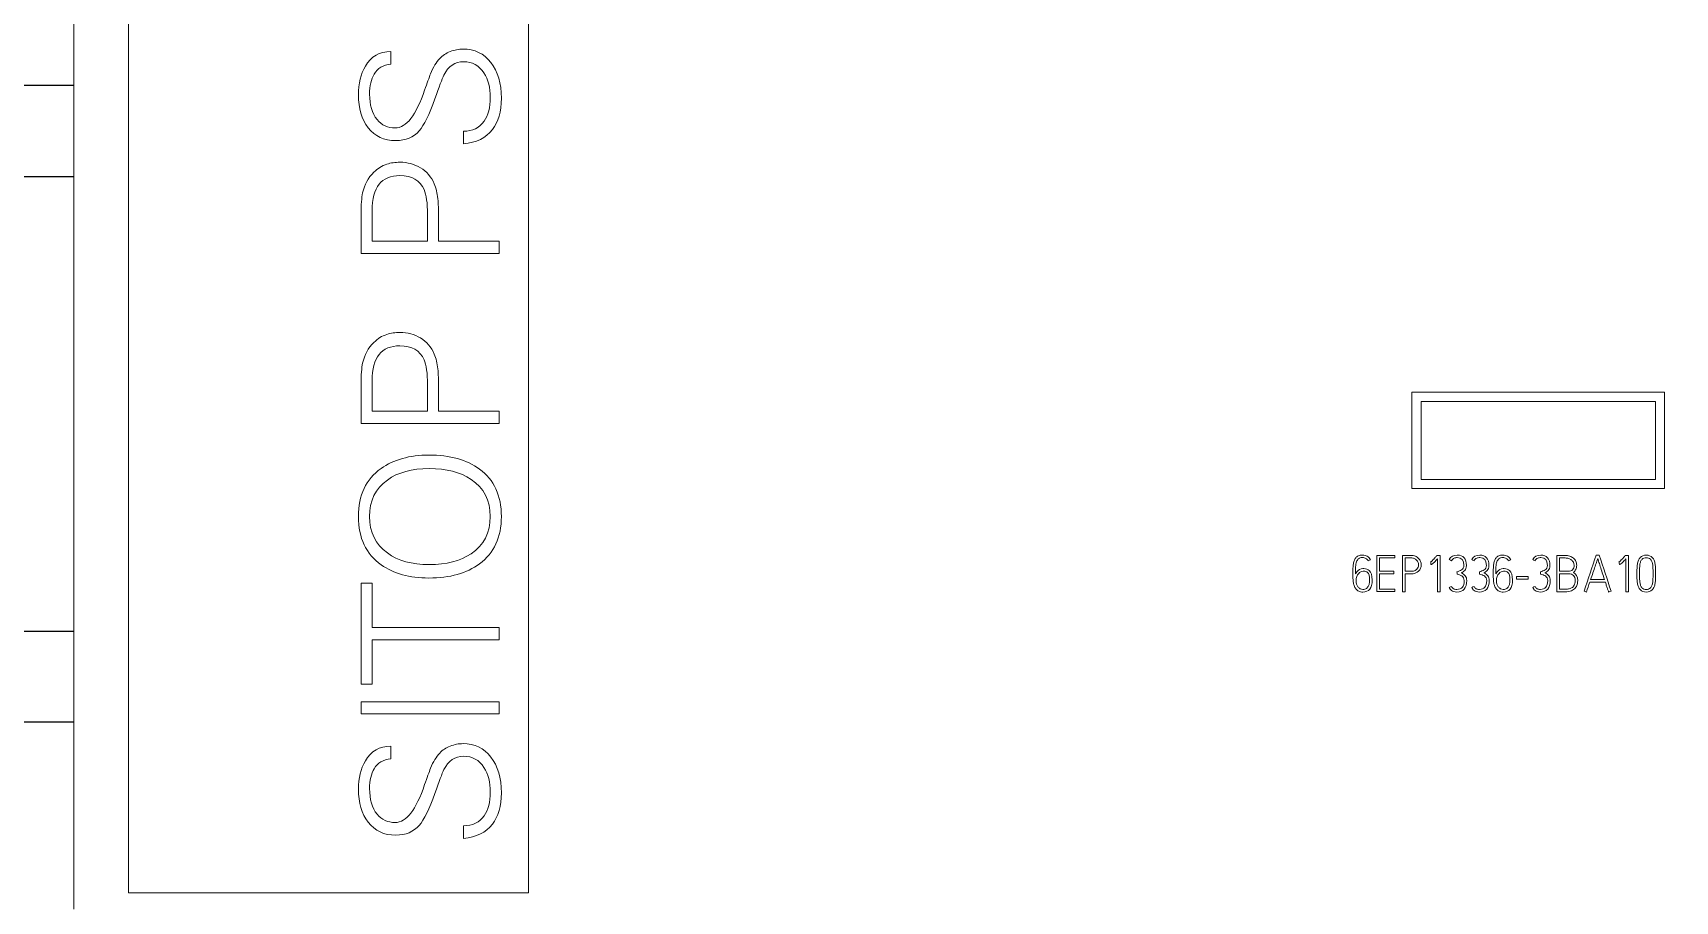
# Model space of a CAD drawing. Header units: millimetres. Extents: x 42151 to 59780, y 37376 to 44547.
# Drawn here: x 47892.2 to 47982.5, y 43482.4 to 43530.1 of the extents above; entities that cross this region are included whole.
import ezdxf

# ---------------------------------------------------------------- set-up
doc = ezdxf.new("R2010")
doc.units = ezdxf.units.MM
doc.set_wipeout_variables(frame=1)
doc.layers.add('000-PI-Oprema', color=30, linetype='Continuous', lineweight=5)
doc.layers.add('004-PI-DIN Šina', color=3, linetype='Continuous')

# ---------------------------------------------------------------- blocks, each defined once
blk = doc.blocks.new('*U134')
at = {"layer": '004-PI-DIN Šina'}
blk.add_lwpolyline([(610, -17.5), (610, 17.5), (0, 17.5), (0, -17.5)], close=True, dxfattribs=at)
for points in [[(0, 12.5), (610, 12.5)], [(0, -12.5), (610, -12.5)]]:
    blk.add_lwpolyline(points, dxfattribs=at)
blk = doc.blocks.new('6EP1336-3BA10_SITOP PSU8200 20 A')
blk.add_wipeout([(0, 125), (90, 125), (90, 0), (77.6, 0), (77.6, -5.35), (28.27, -5.35), (28.27, -8.9), (12.24, -8.9), (12.24, 0), (2.933, 0), (0, 0)])
at = {"layer": '000-PI-Oprema'}
for p, q in [((0, 121.75), (0, 34.7)), ((3, 120.5), (3, 35.6)), ((25, 35.6), (25, 120.5)), ((73.6, 57.832), (73.6, 63.132)), ((73.6, 63.132), (87.5, 63.132)), ((74.1, 58.332), (74.1, 62.632)), ((74.1, 62.632), (87, 62.632)), ((87, 62.632), (87, 58.332)), ((87.5, 63.132), (87.5, 57.832)), ((87.5, 57.832), (73.6, 57.832)), ((87, 58.332), (74.1, 58.332)), ((3, 35.6), (25, 35.6)), ((3, 35.6), (25, 35.6))]:
    blk.add_line(p, q, dxfattribs=at)
for points, knots in [([(17.433, 81.864), (16.816, 81.864), (16.349, 81.594), (15.782, 80.626), (15.654, 80.102), (15.654, 78.749), (15.835, 78.146), (16.556, 77.204), (17.061, 76.97), (18.254, 76.97), (18.685, 77.149), (19.269, 77.815), (19.555, 78.402), (19.863, 79.266)], [0, 0, 0, 0, 0.192728, 0.192728, 0.345827, 0.345827, 0.528588, 0.528588, 0.711712, 0.711712, 0.866957, 0.866957, 1, 1, 1, 1]), ([(20.127, 81.484), (19.938, 81.288), (19.769, 81.008), (19.537, 80.432), (19.429, 80.135), (18.821, 78.362), (18.292, 77.664), (17.261, 77.664), (16.928, 77.818), (16.4, 78.463), (16.265, 78.93), (16.265, 79.983), (16.349, 80.349), (16.714, 80.944), (17.018, 81.128), (17.433, 81.17)], [0, 0, 0, 0, 0.10982, 0.10982, 0.17369, 0.17369, 0.402169, 0.402169, 0.555677, 0.555677, 0.722977, 0.722977, 0.85034, 0.85034, 1, 1, 1, 1]), ([(23.02, 77.57), (23.352, 77.992), (23.516, 78.566), (23.516, 80.118), (23.323, 80.773), (22.552, 81.756), (22.043, 82.001), (21.172, 82.001), (20.937, 81.955), (20.466, 81.773), (20.274, 81.646), (20.127, 81.484)], [0, 0, 0, 0, 0.244028, 0.244028, 0.518319, 0.518319, 0.79261, 0.79261, 0.896305, 0.896305, 1, 1, 1, 1]), ([(20.358, 80.571), (20.597, 81.062), (20.958, 81.307), (21.92, 81.307), (22.292, 81.101), (22.788, 80.327), (22.905, 79.879), (22.905, 78.79), (22.793, 78.356), (22.315, 77.669), (21.937, 77.485), (21.432, 77.485)], [0, 0, 0, 0, 0.213732, 0.213732, 0.42491, 0.42491, 0.607878, 0.607878, 0.792799, 0.792799, 1, 1, 1, 1]), ([(16.505, 75.231), (16.189, 74.923), (15.983, 74.543), (15.83, 73.842), (15.8, 73.443), (15.8, 72.187), (15.8, 71.478), (15.8, 70.769)], [0, 0, 0, 0, 0.436534, 0.436534, 0.682096, 0.682096, 1, 1, 1, 1]), ([(16.411, 71.444), (16.411, 71.998), (16.411, 72.553), (16.411, 73.767), (16.538, 74.254), (17.044, 74.884), (17.425, 75.043), (18.597, 75.043), (19.038, 74.786), (19.39, 73.987), (19.453, 73.535), (19.453, 72.426), (19.453, 71.935), (19.453, 71.444)], [0, 0, 0, 0, 0.154903, 0.154903, 0.339064, 0.339064, 0.523912, 0.523912, 0.761574, 0.761574, 0.894524, 0.894524, 1, 1, 1, 1]), ([(19.821, 74.59), (19.661, 74.975), (19.41, 75.27), (18.729, 75.678), (18.352, 75.779), (17.67, 75.779), (17.433, 75.744), (16.947, 75.581), (16.71, 75.436), (16.505, 75.231)], [0, 0, 0, 0, 0.287886, 0.287886, 0.575057, 0.575057, 0.760717, 0.760717, 1, 1, 1, 1]), ([(20.064, 71.444), (20.064, 71.928), (20.064, 72.412), (20.064, 73.177), (20.05, 73.47), (19.992, 74.079), (19.927, 74.351), (19.821, 74.59)], [0, 0, 0, 0, 0.462318, 0.462318, 0.731237, 0.731237, 1, 1, 1, 1]), ([(19.821, 65.232), (19.661, 65.617), (19.41, 65.912), (18.729, 66.32), (18.352, 66.421), (17.67, 66.421), (17.433, 66.386), (16.947, 66.223), (16.71, 66.078), (16.505, 65.874)], [0, 0, 0, 0, 0.287886, 0.287886, 0.575057, 0.575057, 0.760717, 0.760717, 1, 1, 1, 1]), ([(16.505, 65.874), (16.189, 65.565), (15.983, 65.186), (15.83, 64.484), (15.8, 64.085), (15.8, 62.829), (15.8, 62.12), (15.8, 61.412)], [0, 0, 0, 0, 0.436534, 0.436534, 0.682096, 0.682096, 1, 1, 1, 1]), ([(16.411, 62.086), (16.411, 62.641), (16.411, 63.195), (16.411, 64.409), (16.538, 64.896), (17.044, 65.526), (17.425, 65.685), (18.597, 65.685), (19.038, 65.428), (19.39, 64.629), (19.453, 64.177), (19.453, 63.068), (19.453, 62.577), (19.453, 62.086)], [0, 0, 0, 0, 0.154903, 0.154903, 0.339064, 0.339064, 0.523912, 0.523912, 0.761574, 0.761574, 0.894524, 0.894524, 1, 1, 1, 1]), ([(20.064, 62.086), (20.064, 62.57), (20.064, 63.054), (20.064, 63.819), (20.05, 64.112), (19.992, 64.721), (19.927, 64.993), (19.821, 65.232)], [0, 0, 0, 0, 0.462318, 0.462318, 0.731237, 0.731237, 1, 1, 1, 1]), ([(22.317, 53.696), (23.117, 54.286), (23.516, 55.153), (23.516, 57.447), (23.117, 58.318), (21.62, 59.418), (20.692, 59.675), (18.468, 59.675), (17.591, 59.43), (16.895, 58.939)], [0, 0, 0, 0, 0.271631, 0.271631, 0.545094, 0.545094, 0.783191, 0.783191, 1, 1, 1, 1]), ([(16.895, 58.939), (16.065, 58.353), (15.654, 57.468), (15.654, 55.116), (16.072, 54.234), (17.588, 53.162), (18.46, 52.917), (20.684, 52.917), (21.615, 53.177), (22.317, 53.696)], [0, 0, 0, 0, 0.268858, 0.268858, 0.539484, 0.539484, 0.760564, 0.760564, 1, 1, 1, 1]), ([(17.244, 54.295), (16.592, 54.768), (16.265, 55.433), (16.265, 57.167), (16.59, 57.836), (17.827, 58.726), (18.595, 58.939), (20.488, 58.939), (21.257, 58.738), (21.852, 58.339)], [0, 0, 0, 0, 0.263143, 0.263143, 0.528635, 0.528635, 0.765758, 0.765758, 1, 1, 1, 1]), ([(21.852, 58.339), (22.554, 57.869), (22.905, 57.188), (22.905, 55.406), (22.554, 54.723), (21.251, 53.85), (20.482, 53.654), (18.601, 53.654), (17.833, 53.867), (17.244, 54.295)], [0, 0, 0, 0, 0.269007, 0.269007, 0.537433, 0.537433, 0.767295, 0.767295, 1, 1, 1, 1]), ([(70.355, 53.405), (70.353, 53.322), (70.352, 53.238), (70.352, 53.089), (70.353, 53.017), (70.357, 52.866), (70.362, 52.79), (70.383, 52.641), (70.399, 52.569), (70.444, 52.432), (70.475, 52.372), (70.556, 52.266), (70.608, 52.224), (70.734, 52.161), (70.811, 52.145), (71.065, 52.145), (71.19, 52.199), (71.367, 52.414), (71.412, 52.581), (71.412, 53.053), (71.356, 53.226), (71.171, 53.4), (71.073, 53.435), (70.951, 53.435)], [0, 0, 0, 0, 0.091329, 0.091329, 0.163947, 0.163947, 0.236945, 0.236945, 0.309557, 0.309557, 0.381653, 0.381653, 0.45375, 0.45375, 0.52566, 0.52566, 0.650558, 0.650558, 0.775688, 0.775688, 0.90998, 0.90998, 1, 1, 1, 1]), ([(71.323, 53.923), (71.28, 54.005), (71.22, 54.068), (71.065, 54.157), (70.977, 54.179), (70.79, 54.179), (70.716, 54.165), (70.596, 54.11), (70.546, 54.072), (70.468, 53.975), (70.438, 53.919), (70.395, 53.789), (70.381, 53.719), (70.362, 53.567), (70.356, 53.488), (70.355, 53.405)], [0, 0, 0, 0, 0.154506, 0.154506, 0.308664, 0.308664, 0.448109, 0.448109, 0.586777, 0.586777, 0.72417, 0.72417, 0.862085, 0.862085, 1, 1, 1, 1]), ([(70.493, 53.155), (70.493, 53.296), (70.497, 53.42), (70.51, 53.639), (70.526, 53.731), (70.577, 53.883), (70.616, 53.941), (70.718, 54.02), (70.788, 54.04), (70.949, 54.04), (71.012, 54.024), (71.123, 53.961), (71.166, 53.916), (71.195, 53.857)], [0, 0, 0, 0, 0.180033, 0.180033, 0.360065, 0.360065, 0.539529, 0.539529, 0.719689, 0.719689, 0.859455, 0.859455, 1, 1, 1, 1]), ([(73.788, 54.116), (73.717, 54.146), (73.635, 54.162), (73.389, 54.162), (73.236, 54.162), (73.082, 54.162)], [0, 0, 0, 0, 0.376445, 0.376445, 1, 1, 1, 1]), ([(73.223, 53.144), (73.33, 53.144), (73.436, 53.144), (73.718, 53.144), (73.859, 53.195), (74.012, 53.343), (74.048, 53.395), (74.096, 53.514), (74.108, 53.576), (74.108, 53.705), (74.096, 53.769), (74.048, 53.892), (74.013, 53.948), (73.918, 54.046), (73.859, 54.085), (73.788, 54.116)], [0, 0, 0, 0, 0.155477, 0.155477, 0.412756, 0.412756, 0.530021, 0.530021, 0.647981, 0.647981, 0.765204, 0.765204, 0.883097, 0.883097, 1, 1, 1, 1]), ([(73.223, 54.02), (73.33, 54.02), (73.436, 54.02), (73.613, 54.02), (73.675, 54.009), (73.78, 53.965), (73.824, 53.936), (73.896, 53.864), (73.923, 53.823), (73.958, 53.732), (73.967, 53.686), (73.967, 53.596), (73.959, 53.552), (73.926, 53.467), (73.9, 53.43), (73.829, 53.363), (73.785, 53.336), (73.68, 53.296), (73.616, 53.285), (73.436, 53.285), (73.33, 53.285), (73.223, 53.285)], [0, 0, 0, 0, 0.138437, 0.138437, 0.229965, 0.229965, 0.322093, 0.322093, 0.414221, 0.414221, 0.507071, 0.507071, 0.597457, 0.597457, 0.688595, 0.688595, 0.779179, 0.779179, 0.869764, 0.869764, 1, 1, 1, 1]), ([(74.952, 54.129), (74.919, 54.092), (74.884, 54.054), (74.814, 53.978), (74.781, 53.944), (74.72, 53.881), (74.693, 53.854), (74.645, 53.812), (74.628, 53.799), (74.619, 53.793)], [0, 0, 0, 0, 0.246301, 0.246301, 0.49535, 0.49535, 0.747675, 0.747675, 1, 1, 1, 1]), ([(74.673, 53.662), (74.685, 53.666), (74.704, 53.679), (74.756, 53.721), (74.79, 53.753), (74.877, 53.84), (74.935, 53.901), (75.007, 53.979)], [0, 0, 0, 0, 0.329547, 0.329547, 0.664773, 0.664773, 1, 1, 1, 1]), ([(75.146, 54.151), (75.123, 54.151), (75.1, 54.151), (75.042, 54.151), (75.006, 54.151), (74.971, 54.151)], [0, 0, 0, 0, 0.395349, 0.395349, 1, 1, 1, 1]), ([(75.779, 53.865), (75.797, 53.902), (75.819, 53.932), (75.869, 53.978), (75.895, 53.996), (75.951, 54.02), (75.979, 54.028), (76.009, 54.033)], [0, 0, 0, 0, 0.333311, 0.333311, 0.663719, 0.663719, 1, 1, 1, 1]), ([(76.009, 54.033), (76.039, 54.038), (76.067, 54.04), (76.335, 54.04), (76.456, 53.897), (76.456, 53.549), (76.444, 53.499), (76.398, 53.421), (76.368, 53.389), (76.296, 53.339), (76.255, 53.32), (76.164, 53.29), (76.12, 53.276), (76.076, 53.263)], [0, 0, 0, 0, 0.059158, 0.059158, 0.56586, 0.56586, 0.674388, 0.674388, 0.782915, 0.782915, 0.890874, 0.890874, 1, 1, 1, 1]), ([(76.314, 53.199), (76.347, 53.216), (76.381, 53.235), (76.447, 53.277), (76.477, 53.304), (76.533, 53.367), (76.555, 53.404), (76.589, 53.491), (76.597, 53.545), (76.597, 53.793), (76.553, 53.933), (76.38, 54.129), (76.256, 54.179), (76.095, 54.179)], [0, 0, 0, 0, 0.104207, 0.104207, 0.209327, 0.209327, 0.313022, 0.313022, 0.416716, 0.416716, 0.708358, 0.708358, 1, 1, 1, 1]), ([(77.019, 53.865), (77.037, 53.902), (77.059, 53.932), (77.109, 53.978), (77.135, 53.996), (77.191, 54.02), (77.219, 54.028), (77.249, 54.033)], [0, 0, 0, 0, 0.333311, 0.333311, 0.663719, 0.663719, 1, 1, 1, 1]), ([(77.249, 54.033), (77.279, 54.038), (77.307, 54.04), (77.575, 54.04), (77.696, 53.897), (77.696, 53.549), (77.684, 53.499), (77.638, 53.421), (77.608, 53.389), (77.536, 53.339), (77.495, 53.32), (77.405, 53.29), (77.36, 53.276), (77.316, 53.263)], [0, 0, 0, 0, 0.059158, 0.059158, 0.56586, 0.56586, 0.674388, 0.674388, 0.782915, 0.782915, 0.890874, 0.890874, 1, 1, 1, 1]), ([(77.554, 53.199), (77.588, 53.216), (77.621, 53.235), (77.687, 53.277), (77.718, 53.304), (77.773, 53.367), (77.796, 53.404), (77.829, 53.491), (77.837, 53.545), (77.837, 53.793), (77.794, 53.933), (77.62, 54.129), (77.496, 54.179), (77.335, 54.179)], [0, 0, 0, 0, 0.104207, 0.104207, 0.209327, 0.209327, 0.313022, 0.313022, 0.416716, 0.416716, 0.708358, 0.708358, 1, 1, 1, 1]), ([(78.076, 53.405), (78.074, 53.322), (78.073, 53.238), (78.073, 53.089), (78.074, 53.017), (78.078, 52.866), (78.083, 52.79), (78.104, 52.641), (78.12, 52.569), (78.164, 52.432), (78.196, 52.372), (78.277, 52.266), (78.329, 52.224), (78.455, 52.161), (78.532, 52.145), (78.786, 52.145), (78.911, 52.199), (79.088, 52.414), (79.132, 52.581), (79.132, 53.053), (79.077, 53.226), (78.892, 53.4), (78.794, 53.435), (78.672, 53.435)], [0, 0, 0, 0, 0.091329, 0.091329, 0.163947, 0.163947, 0.236945, 0.236945, 0.309557, 0.309557, 0.381653, 0.381653, 0.45375, 0.45375, 0.52566, 0.52566, 0.650558, 0.650558, 0.775688, 0.775688, 0.90998, 0.90998, 1, 1, 1, 1]), ([(79.043, 53.923), (79.001, 54.005), (78.941, 54.068), (78.786, 54.157), (78.698, 54.179), (78.511, 54.179), (78.436, 54.165), (78.316, 54.11), (78.267, 54.072), (78.189, 53.975), (78.159, 53.919), (78.116, 53.789), (78.102, 53.719), (78.083, 53.567), (78.077, 53.488), (78.076, 53.405)], [0, 0, 0, 0, 0.154506, 0.154506, 0.308664, 0.308664, 0.448109, 0.448109, 0.586777, 0.586777, 0.72417, 0.72417, 0.862085, 0.862085, 1, 1, 1, 1]), ([(78.214, 53.155), (78.214, 53.296), (78.217, 53.42), (78.23, 53.639), (78.247, 53.731), (78.298, 53.883), (78.337, 53.941), (78.439, 54.02), (78.509, 54.04), (78.67, 54.04), (78.733, 54.024), (78.844, 53.961), (78.887, 53.916), (78.916, 53.857)], [0, 0, 0, 0, 0.180033, 0.180033, 0.360065, 0.360065, 0.539529, 0.539529, 0.719689, 0.719689, 0.859455, 0.859455, 1, 1, 1, 1]), ([(80.373, 53.865), (80.392, 53.902), (80.413, 53.932), (80.463, 53.978), (80.49, 53.996), (80.545, 54.02), (80.574, 54.028), (80.603, 54.033)], [0, 0, 0, 0, 0.333311, 0.333311, 0.663719, 0.663719, 1, 1, 1, 1]), ([(80.603, 54.033), (80.633, 54.038), (80.662, 54.04), (80.93, 54.04), (81.05, 53.897), (81.05, 53.549), (81.039, 53.499), (80.992, 53.421), (80.963, 53.389), (80.89, 53.339), (80.85, 53.32), (80.759, 53.29), (80.714, 53.276), (80.67, 53.263)], [0, 0, 0, 0, 0.059158, 0.059158, 0.56586, 0.56586, 0.674388, 0.674388, 0.782915, 0.782915, 0.890874, 0.890874, 1, 1, 1, 1]), ([(80.909, 53.199), (80.942, 53.216), (80.975, 53.235), (81.041, 53.277), (81.072, 53.304), (81.128, 53.367), (81.15, 53.404), (81.183, 53.491), (81.191, 53.545), (81.191, 53.793), (81.148, 53.933), (80.974, 54.129), (80.85, 54.179), (80.69, 54.179)], [0, 0, 0, 0, 0.104207, 0.104207, 0.209327, 0.209327, 0.313022, 0.313022, 0.416716, 0.416716, 0.708358, 0.708358, 1, 1, 1, 1]), ([(82.28, 54.119), (82.202, 54.146), (82.115, 54.159), (81.873, 54.159), (81.725, 54.159), (81.577, 54.159)], [0, 0, 0, 0, 0.389262, 0.389262, 1, 1, 1, 1]), ([(81.718, 54.018), (81.819, 54.018), (81.92, 54.018), (82.095, 54.018), (82.162, 54.008), (82.284, 53.969), (82.337, 53.942), (82.382, 53.907)], [0, 0, 0, 0, 0.405955, 0.405955, 0.703873, 0.703873, 1, 1, 1, 1]), ([(82.382, 53.907), (82.426, 53.871), (82.46, 53.829), (82.508, 53.731), (82.52, 53.677), (82.52, 53.515), (82.492, 53.433), (82.379, 53.315), (82.302, 53.285), (82.042, 53.285), (81.88, 53.285), (81.718, 53.285)], [0, 0, 0, 0, 0.120276, 0.120276, 0.23975, 0.23975, 0.448419, 0.448419, 0.656341, 0.656341, 1, 1, 1, 1]), ([(82.479, 53.227), (82.536, 53.27), (82.581, 53.324), (82.646, 53.455), (82.662, 53.531), (82.662, 53.698), (82.646, 53.771), (82.583, 53.904), (82.539, 53.961), (82.426, 54.055), (82.359, 54.092), (82.28, 54.119)], [0, 0, 0, 0, 0.21165, 0.21165, 0.42225, 0.42225, 0.615136, 0.615136, 0.807568, 0.807568, 1, 1, 1, 1]), ([(83.43, 52.83), (83.471, 52.952), (83.512, 53.077), (83.597, 53.33), (83.637, 53.448), (83.711, 53.664), (83.742, 53.757), (83.768, 53.836)], [0, 0, 0, 0, 0.332745, 0.332745, 0.665812, 0.665812, 1, 1, 1, 1]), ([(83.818, 53.987), (83.826, 53.965), (83.842, 53.914), (83.892, 53.757), (83.922, 53.664), (83.992, 53.447), (84.03, 53.33), (84.114, 53.077), (84.154, 52.952), (84.193, 52.83)], [0, 0, 0, 0, 0.249187, 0.249187, 0.49992, 0.49992, 0.750079, 0.750079, 1, 1, 1, 1]), ([(85.316, 54.129), (85.283, 54.092), (85.249, 54.054), (85.178, 53.978), (85.146, 53.944), (85.085, 53.881), (85.057, 53.854), (85.009, 53.812), (84.993, 53.799), (84.983, 53.793)], [0, 0, 0, 0, 0.246301, 0.246301, 0.49535, 0.49535, 0.747675, 0.747675, 1, 1, 1, 1]), ([(85.037, 53.662), (85.05, 53.666), (85.069, 53.679), (85.12, 53.721), (85.155, 53.753), (85.242, 53.84), (85.3, 53.901), (85.372, 53.979)], [0, 0, 0, 0, 0.329547, 0.329547, 0.664773, 0.664773, 1, 1, 1, 1]), ([(85.51, 54.151), (85.487, 54.151), (85.464, 54.151), (85.406, 54.151), (85.371, 54.151), (85.336, 54.151)], [0, 0, 0, 0, 0.395349, 0.395349, 1, 1, 1, 1]), ([(86.49, 54.173), (86.353, 54.173), (86.244, 54.132), (86.116, 54.005), (86.08, 53.951), (86.031, 53.829), (86.012, 53.761), (85.988, 53.613), (85.981, 53.533), (85.978, 53.361), (85.976, 53.27), (85.976, 53.164), (85.976, 53.154), (85.976, 53.048), (85.977, 52.957), (85.981, 52.787), (85.988, 52.707), (86.012, 52.559), (86.03, 52.492), (86.081, 52.37), (86.117, 52.316), (86.165, 52.27)], [0, 0, 0, 0, 0.177737, 0.177737, 0.278353, 0.278353, 0.379778, 0.379778, 0.481203, 0.481203, 0.583119, 0.583119, 0.594059, 0.594059, 0.695975, 0.695975, 0.797396, 0.797396, 0.898816, 0.898816, 1, 1, 1, 1]), ([(86.18, 52.503), (86.161, 52.556), (86.147, 52.617), (86.128, 52.75), (86.122, 52.822), (86.119, 52.977), (86.118, 53.059), (86.118, 53.154), (86.118, 53.164), (86.118, 53.263), (86.119, 53.346), (86.123, 53.502), (86.128, 53.573), (86.144, 53.707), (86.158, 53.766), (86.197, 53.87), (86.225, 53.914), (86.262, 53.951)], [0, 0, 0, 0, 0.13694, 0.13694, 0.273879, 0.273879, 0.410836, 0.410836, 0.427436, 0.427436, 0.570291, 0.570291, 0.713127, 0.713127, 0.856071, 0.856071, 1, 1, 1, 1]), ([(86.262, 53.951), (86.314, 54.005), (86.39, 54.031), (86.588, 54.031), (86.664, 54.005), (86.717, 53.951)], [0, 0, 0, 0, 0.505133, 0.505133, 1, 1, 1, 1]), ([(86.811, 52.27), (86.858, 52.316), (86.894, 52.37), (86.946, 52.492), (86.964, 52.559), (86.989, 52.707), (86.996, 52.787), (86.999, 52.957), (87, 53.048), (87, 53.154), (87, 53.164), (87, 53.27), (86.999, 53.361), (86.995, 53.533), (86.989, 53.613), (86.966, 53.761), (86.949, 53.829), (86.899, 53.951), (86.863, 54.005), (86.735, 54.132), (86.627, 54.173), (86.49, 54.173)], [0, 0, 0, 0, 0.101552, 0.101552, 0.203103, 0.203103, 0.304655, 0.304655, 0.406702, 0.406702, 0.417657, 0.417657, 0.519704, 0.519704, 0.621261, 0.621261, 0.722734, 0.722734, 0.823398, 0.823398, 1, 1, 1, 1]), ([(86.717, 53.951), (86.752, 53.914), (86.78, 53.87), (86.821, 53.766), (86.835, 53.707), (86.852, 53.574), (86.857, 53.502), (86.86, 53.346), (86.861, 53.263), (86.861, 53.164), (86.861, 53.154), (86.861, 53.059), (86.861, 52.977), (86.857, 52.822), (86.851, 52.75), (86.833, 52.617), (86.818, 52.556), (86.777, 52.45), (86.748, 52.404), (86.66, 52.315), (86.586, 52.289), (86.49, 52.289)], [0, 0, 0, 0, 0.108191, 0.108191, 0.215649, 0.215649, 0.323026, 0.323026, 0.430417, 0.430417, 0.442896, 0.442896, 0.545853, 0.545853, 0.648798, 0.648798, 0.751742, 0.751742, 0.855373, 0.855373, 1, 1, 1, 1]), ([(70.553, 52.584), (70.536, 52.637), (70.527, 52.689), (70.527, 52.795), (70.53, 52.843), (70.543, 52.929), (70.553, 52.966), (70.566, 53)], [0, 0, 0, 0, 0.309824, 0.309824, 0.654912, 0.654912, 1, 1, 1, 1]), ([(70.748, 52.33), (70.703, 52.359), (70.663, 52.395), (70.596, 52.482), (70.57, 52.53), (70.553, 52.584)], [0, 0, 0, 0, 0.5, 0.5, 1, 1, 1, 1]), ([(70.611, 53.09), (70.629, 53.117), (70.649, 53.143), (70.736, 53.245), (70.816, 53.285), (70.927, 53.292), (70.942, 53.293), (70.957, 53.294)], [0, 0, 0, 0, 0.23018, 0.23018, 0.897642, 0.897642, 1, 1, 1, 1]), ([(70.957, 53.294), (71.038, 53.294), (71.103, 53.272), (71.231, 53.154), (71.27, 53.014), (71.27, 52.764), (71.267, 52.712), (71.252, 52.594), (71.236, 52.537), (71.185, 52.428), (71.149, 52.382), (71.101, 52.343)], [0, 0, 0, 0, 0.266877, 0.266877, 0.711236, 0.711236, 0.807148, 0.807148, 0.90371, 0.90371, 1, 1, 1, 1]), ([(75.651, 52.4), (75.664, 52.371), (75.681, 52.341), (75.721, 52.28), (75.748, 52.252), (75.815, 52.205), (75.855, 52.185), (75.947, 52.155), (76.003, 52.148), (76.245, 52.148), (76.38, 52.202), (76.567, 52.416), (76.614, 52.571), (76.614, 52.827), (76.607, 52.877), (76.579, 52.964), (76.56, 53.002), (76.509, 53.069), (76.478, 53.098), (76.402, 53.15), (76.36, 53.175), (76.314, 53.199)], [0, 0, 0, 0, 0.082933, 0.082933, 0.165865, 0.165865, 0.248798, 0.248798, 0.33086, 0.33086, 0.547024, 0.547024, 0.763594, 0.763594, 0.822976, 0.822976, 0.882358, 0.882358, 0.941393, 0.941393, 1, 1, 1, 1]), ([(76.472, 52.778), (76.47, 52.611), (76.437, 52.488), (76.308, 52.329), (76.207, 52.289), (75.992, 52.289), (75.931, 52.303), (75.84, 52.356), (75.805, 52.4), (75.779, 52.458)], [0, 0, 0, 0, 0.320725, 0.320725, 0.639666, 0.639666, 0.820432, 0.820432, 1, 1, 1, 1]), ([(76.084, 53.124), (76.128, 53.117), (76.173, 53.106), (76.264, 53.076), (76.305, 53.055), (76.381, 53.002), (76.412, 52.968), (76.46, 52.884), (76.472, 52.835), (76.472, 52.778)], [0, 0, 0, 0, 0.248912, 0.248912, 0.499854, 0.499854, 0.749011, 0.749011, 1, 1, 1, 1]), ([(76.891, 52.4), (76.904, 52.371), (76.921, 52.341), (76.961, 52.28), (76.988, 52.252), (77.055, 52.205), (77.095, 52.185), (77.187, 52.155), (77.243, 52.148), (77.486, 52.148), (77.62, 52.202), (77.807, 52.416), (77.854, 52.571), (77.854, 52.827), (77.847, 52.877), (77.819, 52.964), (77.8, 53.002), (77.749, 53.069), (77.718, 53.098), (77.642, 53.15), (77.6, 53.175), (77.554, 53.199)], [0, 0, 0, 0, 0.082933, 0.082933, 0.165865, 0.165865, 0.248798, 0.248798, 0.33086, 0.33086, 0.547024, 0.547024, 0.763594, 0.763594, 0.822976, 0.822976, 0.882358, 0.882358, 0.941393, 0.941393, 1, 1, 1, 1]), ([(77.712, 52.778), (77.71, 52.611), (77.677, 52.488), (77.548, 52.329), (77.447, 52.289), (77.232, 52.289), (77.171, 52.303), (77.08, 52.356), (77.045, 52.4), (77.019, 52.458)], [0, 0, 0, 0, 0.320725, 0.320725, 0.639666, 0.639666, 0.820432, 0.820432, 1, 1, 1, 1]), ([(77.324, 53.124), (77.368, 53.117), (77.413, 53.106), (77.504, 53.076), (77.545, 53.055), (77.621, 53.002), (77.652, 52.968), (77.7, 52.884), (77.712, 52.835), (77.712, 52.778)], [0, 0, 0, 0, 0.248912, 0.248912, 0.499854, 0.499854, 0.749011, 0.749011, 1, 1, 1, 1]), ([(78.274, 52.584), (78.256, 52.637), (78.247, 52.689), (78.247, 52.795), (78.251, 52.843), (78.264, 52.929), (78.273, 52.966), (78.286, 53)], [0, 0, 0, 0, 0.309824, 0.309824, 0.654912, 0.654912, 1, 1, 1, 1]), ([(78.469, 52.33), (78.423, 52.359), (78.384, 52.395), (78.317, 52.482), (78.291, 52.53), (78.274, 52.584)], [0, 0, 0, 0, 0.5, 0.5, 1, 1, 1, 1]), ([(78.332, 53.09), (78.35, 53.117), (78.369, 53.143), (78.457, 53.245), (78.537, 53.285), (78.648, 53.292), (78.663, 53.293), (78.677, 53.294)], [0, 0, 0, 0, 0.23018, 0.23018, 0.897642, 0.897642, 1, 1, 1, 1]), ([(78.677, 53.294), (78.759, 53.294), (78.824, 53.272), (78.951, 53.154), (78.991, 53.014), (78.991, 52.764), (78.987, 52.712), (78.973, 52.594), (78.957, 52.537), (78.906, 52.428), (78.87, 52.382), (78.822, 52.343)], [0, 0, 0, 0, 0.266877, 0.266877, 0.711236, 0.711236, 0.807148, 0.807148, 0.90371, 0.90371, 1, 1, 1, 1]), ([(80.245, 52.4), (80.258, 52.371), (80.275, 52.341), (80.316, 52.28), (80.343, 52.252), (80.409, 52.205), (80.449, 52.185), (80.541, 52.155), (80.598, 52.148), (80.84, 52.148), (80.975, 52.202), (81.161, 52.416), (81.208, 52.571), (81.208, 52.827), (81.201, 52.877), (81.174, 52.964), (81.154, 53.002), (81.104, 53.069), (81.073, 53.098), (80.997, 53.15), (80.954, 53.175), (80.909, 53.199)], [0, 0, 0, 0, 0.082933, 0.082933, 0.165865, 0.165865, 0.248798, 0.248798, 0.33086, 0.33086, 0.547024, 0.547024, 0.763594, 0.763594, 0.822976, 0.822976, 0.882358, 0.882358, 0.941393, 0.941393, 1, 1, 1, 1]), ([(81.067, 52.778), (81.065, 52.611), (81.032, 52.488), (80.902, 52.329), (80.801, 52.289), (80.587, 52.289), (80.525, 52.303), (80.435, 52.356), (80.399, 52.4), (80.373, 52.458)], [0, 0, 0, 0, 0.320725, 0.320725, 0.639666, 0.639666, 0.820432, 0.820432, 1, 1, 1, 1]), ([(80.678, 53.124), (80.722, 53.117), (80.768, 53.106), (80.858, 53.076), (80.9, 53.055), (80.976, 53.002), (81.007, 52.968), (81.055, 52.884), (81.067, 52.835), (81.067, 52.778)], [0, 0, 0, 0, 0.248912, 0.248912, 0.499854, 0.499854, 0.749011, 0.749011, 1, 1, 1, 1]), ([(81.577, 52.162), (81.722, 52.162), (81.867, 52.162), (82.158, 52.162), (82.278, 52.18), (82.46, 52.254), (82.532, 52.302), (82.636, 52.418), (82.671, 52.484), (82.708, 52.628), (82.717, 52.698), (82.717, 52.994), (82.638, 53.148), (82.479, 53.227)], [0, 0, 0, 0, 0.119, 0.119, 0.238554, 0.238554, 0.358109, 0.358109, 0.478079, 0.478079, 0.598523, 0.598523, 1, 1, 1, 1]), ([(81.718, 53.147), (81.88, 53.147), (82.042, 53.147), (82.333, 53.147), (82.427, 53.116), (82.487, 53.055)], [0, 0, 0, 0, 0.556073, 0.556073, 1, 1, 1, 1]), ([(82.487, 53.055), (82.546, 52.994), (82.576, 52.898), (82.576, 52.663), (82.557, 52.58), (82.485, 52.456), (82.44, 52.409), (82.328, 52.345), (82.268, 52.324), (82.137, 52.305), (82.074, 52.3), (81.915, 52.3), (81.816, 52.3), (81.718, 52.3)], [0, 0, 0, 0, 0.18569, 0.18569, 0.331835, 0.331835, 0.477566, 0.477566, 0.622965, 0.622965, 0.767485, 0.767485, 1, 1, 1, 1]), ([(84.24, 52.689), (84.264, 52.611), (84.287, 52.54), (84.329, 52.41), (84.348, 52.354), (84.385, 52.249), (84.403, 52.196), (84.418, 52.148)], [0, 0, 0, 0, 0.313955, 0.313955, 0.626136, 0.626136, 1, 1, 1, 1]), ([(86.49, 52.289), (86.392, 52.289), (86.317, 52.315), (86.228, 52.404), (86.2, 52.45), (86.18, 52.503)], [0, 0, 0, 0, 0.582569, 0.582569, 1, 1, 1, 1]), ([(71.101, 52.343), (71.053, 52.306), (70.987, 52.287), (70.847, 52.287), (70.795, 52.301), (70.748, 52.33)], [0, 0, 0, 0, 0.592486, 0.592486, 1, 1, 1, 1]), ([(78.822, 52.343), (78.774, 52.306), (78.708, 52.287), (78.568, 52.287), (78.516, 52.301), (78.469, 52.33)], [0, 0, 0, 0, 0.592486, 0.592486, 1, 1, 1, 1]), ([(86.165, 52.27), (86.245, 52.189), (86.353, 52.148), (86.625, 52.148), (86.732, 52.189), (86.811, 52.27)], [0, 0, 0, 0, 0.503737, 0.503737, 1, 1, 1, 1]), ([(17.433, 43.673), (16.816, 43.673), (16.349, 43.403), (15.782, 42.435), (15.654, 41.911), (15.654, 40.558), (15.835, 39.955), (16.556, 39.013), (17.061, 38.779), (18.254, 38.779), (18.685, 38.959), (19.269, 39.624), (19.555, 40.211), (19.863, 41.075)], [0, 0, 0, 0, 0.192728, 0.192728, 0.345827, 0.345827, 0.528588, 0.528588, 0.711712, 0.711712, 0.866957, 0.866957, 1, 1, 1, 1]), ([(23.02, 39.379), (23.352, 39.801), (23.516, 40.375), (23.516, 41.927), (23.323, 42.582), (22.552, 43.565), (22.043, 43.81), (21.172, 43.81), (20.937, 43.764), (20.466, 43.583), (20.274, 43.455), (20.127, 43.293)], [0, 0, 0, 0, 0.244028, 0.244028, 0.518319, 0.518319, 0.79261, 0.79261, 0.896305, 0.896305, 1, 1, 1, 1]), ([(20.127, 43.293), (19.938, 43.097), (19.769, 42.817), (19.537, 42.241), (19.429, 41.944), (18.821, 40.171), (18.292, 39.473), (17.261, 39.473), (16.928, 39.627), (16.4, 40.272), (16.265, 40.739), (16.265, 41.792), (16.349, 42.158), (16.714, 42.753), (17.018, 42.937), (17.433, 42.979)], [0, 0, 0, 0, 0.10982, 0.10982, 0.17369, 0.17369, 0.402169, 0.402169, 0.555677, 0.555677, 0.722977, 0.722977, 0.85034, 0.85034, 1, 1, 1, 1]), ([(20.358, 42.38), (20.597, 42.871), (20.958, 43.116), (21.92, 43.116), (22.292, 42.91), (22.788, 42.136), (22.905, 41.688), (22.905, 40.599), (22.793, 40.165), (22.315, 39.478), (21.937, 39.294), (21.432, 39.294)], [0, 0, 0, 0, 0.213732, 0.213732, 0.42491, 0.42491, 0.607878, 0.607878, 0.792799, 0.792799, 1, 1, 1, 1])]:
    blk.add_open_spline(points, degree=3, knots=knots, dxfattribs=at)
for points in [[(17.433, 81.17), (17.433, 81.401), (17.433, 81.633), (17.433, 81.864)], [(19.863, 79.266), (20.089, 79.925), (20.252, 80.36), (20.358, 80.571)], [(21.432, 76.791), (22.141, 76.854), (22.671, 77.113), (23.02, 77.57)], [(21.432, 77.485), (21.432, 77.253), (21.432, 77.022), (21.432, 76.791)], [(19.453, 71.444), (18.439, 71.444), (17.425, 71.444), (16.411, 71.444)], [(23.4, 71.444), (22.288, 71.444), (21.176, 71.444), (20.064, 71.444)], [(23.4, 70.769), (23.4, 70.994), (23.4, 71.219), (23.4, 71.444)], [(15.8, 70.769), (18.333, 70.769), (20.867, 70.769), (23.4, 70.769)], [(15.8, 70.769), (18.333, 70.769), (20.867, 70.769), (23.4, 70.769)], [(19.453, 62.086), (18.439, 62.086), (17.425, 62.086), (16.411, 62.086)], [(23.4, 62.086), (22.288, 62.086), (21.176, 62.086), (20.064, 62.086)], [(23.4, 61.412), (23.4, 61.636), (23.4, 61.861), (23.4, 62.086)], [(15.8, 61.412), (18.333, 61.412), (20.867, 61.412), (23.4, 61.412)], [(15.8, 61.412), (18.333, 61.412), (20.867, 61.412), (23.4, 61.412)], [(70.901, 53.432), (70.766, 53.423), (70.654, 53.366), (70.566, 53.261)], [(70.951, 53.435), (70.935, 53.434), (70.918, 53.433), (70.901, 53.432)], [(71.195, 53.857), (71.238, 53.879), (71.28, 53.901), (71.323, 53.923)], [(71.67, 54.162), (71.67, 53.497), (71.67, 52.832), (71.67, 52.168)], [(72.666, 54.162), (72.334, 54.162), (72.002, 54.162), (71.67, 54.162)], [(71.809, 54.02), (72.094, 54.02), (72.38, 54.02), (72.666, 54.02)], [(71.809, 54.02), (72.094, 54.02), (72.38, 54.02), (72.666, 54.02)], [(71.809, 53.288), (71.809, 53.532), (71.809, 53.776), (71.809, 54.02)], [(72.666, 54.02), (72.666, 54.068), (72.666, 54.115), (72.666, 54.162)], [(73.082, 54.162), (73.082, 53.495), (73.082, 52.829), (73.082, 52.162)], [(73.223, 53.285), (73.223, 53.53), (73.223, 53.775), (73.223, 54.02)], [(74.619, 53.793), (74.624, 53.795), (74.63, 53.797), (74.636, 53.799)], [(74.619, 53.793), (74.624, 53.795), (74.63, 53.797), (74.636, 53.799)], [(74.636, 53.799), (74.638, 53.751), (74.641, 53.704), (74.644, 53.657)], [(74.644, 53.657), (74.651, 53.657), (74.661, 53.659), (74.673, 53.662)], [(74.971, 54.151), (74.965, 54.143), (74.958, 54.136), (74.952, 54.129)], [(75.007, 53.979), (75.007, 53.372), (75.007, 52.766), (75.007, 52.159)], [(75.146, 52.159), (75.146, 52.823), (75.146, 53.487), (75.146, 54.151)], [(76.095, 54.179), (75.882, 54.179), (75.734, 54.095), (75.651, 53.929)], [(75.651, 53.929), (75.693, 53.908), (75.736, 53.886), (75.779, 53.865)], [(77.335, 54.179), (77.122, 54.179), (76.974, 54.095), (76.891, 53.929)], [(76.891, 53.929), (76.934, 53.908), (76.976, 53.886), (77.019, 53.865)], [(78.622, 53.432), (78.487, 53.423), (78.375, 53.366), (78.286, 53.261)], [(78.672, 53.435), (78.655, 53.434), (78.639, 53.433), (78.622, 53.432)], [(78.916, 53.857), (78.958, 53.879), (79.001, 53.901), (79.043, 53.923)], [(80.69, 54.179), (80.477, 54.179), (80.329, 54.095), (80.245, 53.929)], [(80.245, 53.929), (80.288, 53.908), (80.33, 53.886), (80.373, 53.865)], [(81.577, 54.159), (81.577, 53.493), (81.577, 52.828), (81.577, 52.162)], [(81.718, 53.285), (81.718, 53.529), (81.718, 53.774), (81.718, 54.018)], [(83.729, 54.165), (83.508, 53.507), (83.288, 52.85), (83.067, 52.192)], [(83.907, 54.165), (83.848, 54.165), (83.789, 54.165), (83.729, 54.165)], [(83.768, 53.836), (83.794, 53.914), (83.811, 53.965), (83.818, 53.987)], [(84.553, 52.192), (84.338, 52.85), (84.122, 53.507), (83.907, 54.165)], [(84.983, 53.793), (84.989, 53.795), (84.994, 53.797), (85, 53.799)], [(84.983, 53.793), (84.989, 53.795), (84.994, 53.797), (85, 53.799)], [(85, 53.799), (85.003, 53.751), (85.006, 53.704), (85.009, 53.657)], [(85.009, 53.657), (85.016, 53.657), (85.026, 53.659), (85.037, 53.662)], [(85.336, 54.151), (85.329, 54.143), (85.323, 54.136), (85.316, 54.129)], [(85.372, 53.979), (85.372, 53.372), (85.372, 52.766), (85.372, 52.159)], [(85.51, 52.159), (85.51, 52.823), (85.51, 53.487), (85.51, 54.151)], [(16.411, 52.634), (16.207, 52.634), (16.004, 52.634), (15.8, 52.634)], [(15.8, 52.634), (15.8, 50.781), (15.8, 48.928), (15.8, 47.075)], [(16.411, 50.192), (16.411, 51.006), (16.411, 51.82), (16.411, 52.634)], [(70.566, 53.261), (70.536, 53.229), (70.512, 53.194), (70.493, 53.155)], [(70.566, 53), (70.578, 53.033), (70.594, 53.063), (70.611, 53.09)], [(72.613, 53.288), (72.345, 53.288), (72.077, 53.288), (71.809, 53.288)], [(71.809, 53.15), (72.077, 53.15), (72.345, 53.15), (72.613, 53.15)], [(71.809, 52.306), (71.809, 52.587), (71.809, 52.868), (71.809, 53.15)], [(71.809, 53.15), (72.077, 53.15), (72.345, 53.15), (72.613, 53.15)], [(72.613, 53.15), (72.613, 53.196), (72.613, 53.242), (72.613, 53.288)], [(73.223, 52.162), (73.223, 52.489), (73.223, 52.817), (73.223, 53.144)], [(75.779, 52.458), (75.736, 52.439), (75.693, 52.42), (75.651, 52.4)], [(76.076, 53.263), (76.078, 53.217), (76.081, 53.171), (76.084, 53.124)], [(77.019, 52.458), (76.976, 52.439), (76.934, 52.42), (76.891, 52.4)], [(77.316, 53.263), (77.318, 53.217), (77.321, 53.171), (77.324, 53.124)], [(78.286, 53.261), (78.257, 53.229), (78.233, 53.194), (78.214, 53.155)], [(78.286, 53), (78.299, 53.033), (78.315, 53.063), (78.332, 53.09)], [(79.987, 52.997), (79.776, 52.997), (79.565, 52.997), (79.355, 52.997)], [(79.355, 52.997), (79.355, 52.95), (79.355, 52.903), (79.355, 52.855)], [(79.355, 52.855), (79.565, 52.855), (79.776, 52.855), (79.987, 52.855)], [(79.355, 52.855), (79.565, 52.855), (79.776, 52.855), (79.987, 52.855)], [(79.987, 52.855), (79.987, 52.903), (79.987, 52.95), (79.987, 52.997)], [(80.373, 52.458), (80.33, 52.439), (80.288, 52.42), (80.245, 52.4)], [(80.67, 53.263), (80.673, 53.217), (80.675, 53.171), (80.678, 53.124)], [(81.718, 52.3), (81.718, 52.583), (81.718, 52.865), (81.718, 53.147)], [(83.2, 52.148), (83.261, 52.328), (83.322, 52.509), (83.383, 52.689)], [(83.383, 52.689), (83.669, 52.689), (83.954, 52.689), (84.24, 52.689)], [(83.383, 52.689), (83.669, 52.689), (83.954, 52.689), (84.24, 52.689)], [(84.193, 52.83), (83.939, 52.83), (83.684, 52.83), (83.43, 52.83)], [(71.67, 52.168), (72.002, 52.168), (72.334, 52.168), (72.666, 52.168)], [(71.67, 52.168), (72.002, 52.168), (72.334, 52.168), (72.666, 52.168)], [(72.666, 52.306), (72.38, 52.306), (72.094, 52.306), (71.809, 52.306)], [(72.666, 52.168), (72.666, 52.214), (72.666, 52.26), (72.666, 52.306)], [(73.082, 52.162), (73.129, 52.162), (73.176, 52.162), (73.223, 52.162)], [(73.082, 52.162), (73.129, 52.162), (73.176, 52.162), (73.223, 52.162)], [(75.007, 52.159), (75.054, 52.159), (75.1, 52.159), (75.146, 52.159)], [(75.007, 52.159), (75.054, 52.159), (75.1, 52.159), (75.146, 52.159)], [(83.067, 52.192), (83.111, 52.178), (83.155, 52.163), (83.2, 52.148)], [(83.067, 52.192), (83.111, 52.178), (83.155, 52.163), (83.2, 52.148)], [(84.418, 52.148), (84.463, 52.163), (84.508, 52.178), (84.553, 52.192)], [(84.418, 52.148), (84.463, 52.163), (84.508, 52.178), (84.553, 52.192)], [(85.372, 52.159), (85.418, 52.159), (85.464, 52.159), (85.51, 52.159)], [(85.372, 52.159), (85.418, 52.159), (85.464, 52.159), (85.51, 52.159)], [(23.4, 50.192), (21.07, 50.192), (18.741, 50.192), (16.411, 50.192)], [(23.4, 49.517), (23.4, 49.742), (23.4, 49.967), (23.4, 50.192)], [(16.411, 49.517), (18.741, 49.517), (21.07, 49.517), (23.4, 49.517)], [(16.411, 47.075), (16.411, 47.889), (16.411, 48.703), (16.411, 49.517)], [(16.411, 49.517), (18.741, 49.517), (21.07, 49.517), (23.4, 49.517)], [(15.8, 47.075), (16.004, 47.075), (16.207, 47.075), (16.411, 47.075)], [(15.8, 47.075), (16.004, 47.075), (16.207, 47.075), (16.411, 47.075)], [(15.8, 46.117), (15.8, 45.892), (15.8, 45.667), (15.8, 45.443)], [(23.4, 46.117), (20.867, 46.117), (18.333, 46.117), (15.8, 46.117)], [(23.4, 45.443), (23.4, 45.667), (23.4, 45.892), (23.4, 46.117)], [(15.8, 45.443), (18.333, 45.443), (20.867, 45.443), (23.4, 45.443)], [(15.8, 45.443), (18.333, 45.443), (20.867, 45.443), (23.4, 45.443)], [(17.433, 42.979), (17.433, 43.21), (17.433, 43.442), (17.433, 43.673)], [(19.863, 41.075), (20.089, 41.734), (20.252, 42.17), (20.358, 42.38)], [(21.432, 38.6), (22.141, 38.664), (22.671, 38.922), (23.02, 39.379)], [(21.432, 39.294), (21.432, 39.063), (21.432, 38.831), (21.432, 38.6)]]:
    blk.add_open_spline(points, degree=3, dxfattribs=at)

msp = doc.modelspace()

# ---------------------------------------------------------------- block references
msp.add_blockref('*U134', (47857.026, 43509.747))

# ---------------------------------------------------------------- next in the draw order: block references
at = {"layer": '000-PI-Oprema', "ltscale": 0.25}
msp.add_blockref('6EP1336-3BA10_SITOP PSU8200 20 A', (47894.45, 43447.247), dxfattribs=at)

doc.saveas('drawing.dxf')
